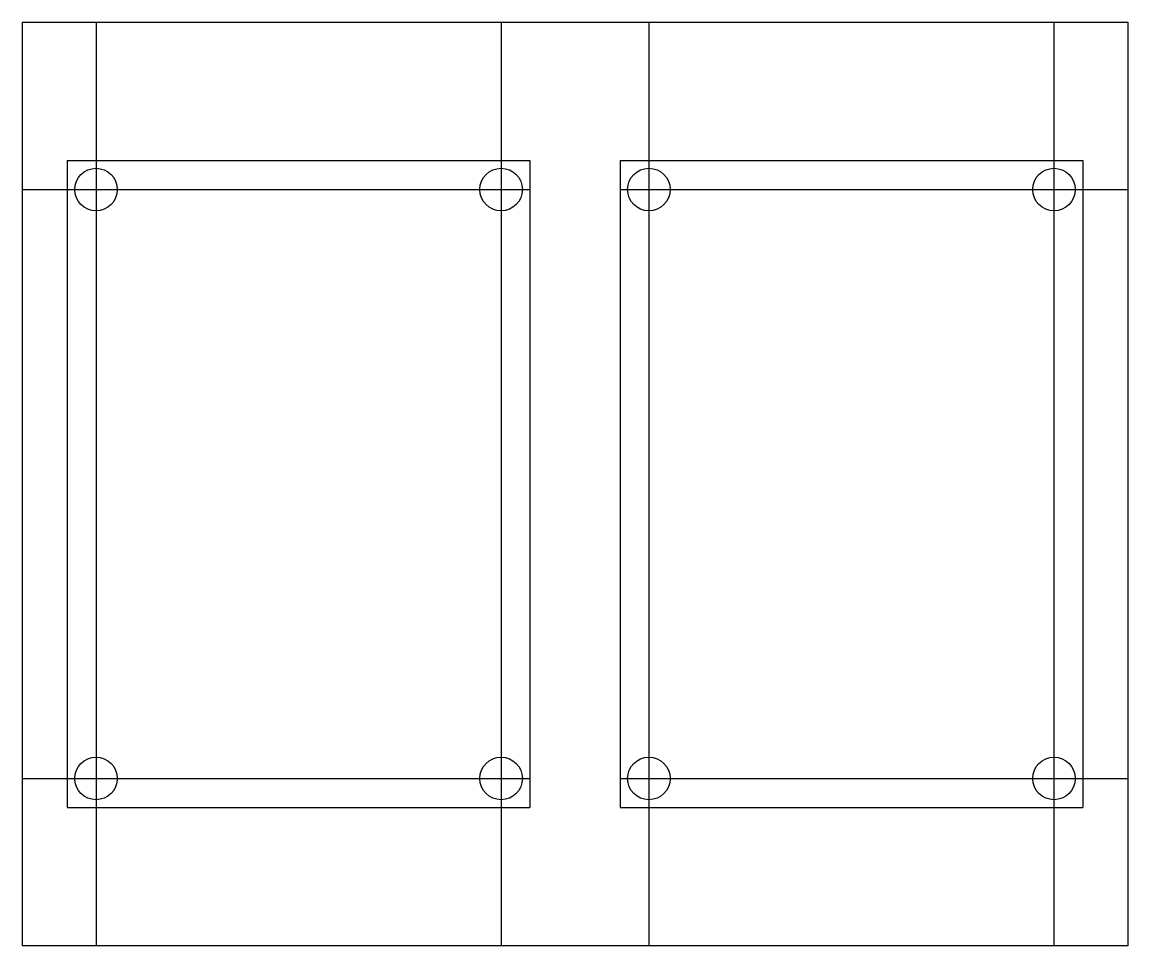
# Model space of a CAD drawing. Header units: inches. Extents: x 0 to 6.01, y 0 to 5.02.
import ezdxf

# ---------------------------------------------------------------- set-up
doc = ezdxf.new("R2010")
doc.units = ezdxf.units.IN
doc.header["$MEASUREMENT"] = 0
doc.layers.get('0').update_dxf_attribs({"lineweight": 25})
doc.layers.add('Hole Guides', color=1, linetype='Continuous', lineweight=25, true_color=0xff0000)
doc.layers.add('Screw Heads', color=2, linetype='Continuous', lineweight=25, true_color=0xffff00)

msp = doc.modelspace()

# ---------------------------------------------------------------- linework, layer by layer
for p, q in [((0, 5.019), (0, 0)), ((0, 5.019), (6.006, 5.019)), ((6.006, 5.019), (6.006, 0)), ((0.2455, 4.2665), (0.2455, 0.7525)), ((0.2455, 4.2665), (2.7575, 4.2665)), ((2.7575, 4.2665), (2.7575, 0.7525)), ((3.2485, 4.2665), (3.2485, 0.7525)), ((3.2485, 4.2665), (5.7605, 4.2665)), ((5.7605, 4.2665), (5.7605, 0.7525)), ((0.2455, 0.7525), (2.7575, 0.7525)), ((3.2485, 0.7525), (5.7605, 0.7525)), ((6.006, 0), (0, 0))]:
    msp.add_line(p, q)
at = {"layer": 'Hole Guides'}
for p, q in [((0.4015, 5.019), (0.4015, 0)), ((2.6015, 5.019), (2.6015, 0)), ((3.4045, 5.019), (3.4045, 0)), ((5.6045, 5.019), (5.6045, 0)), ((0, 4.1095), (2.7575, 4.1095)), ((3.2485, 4.1095), (6.006, 4.1095)), ((0, 0.9095), (2.7575, 0.9095)), ((3.2485, 0.9095), (6.006, 0.9095))]:
    msp.add_line(p, q, dxfattribs=at)
at = {"layer": 'Screw Heads'}
for centre in [(0.4015, 4.1095), (2.6015, 4.1095), (3.4045, 4.1095), (5.6045, 4.1095), (0.4015, 0.9095), (2.6015, 0.9095), (3.4045, 0.9095), (5.6045, 0.9095)]:
    msp.add_circle(centre, 0.1155, dxfattribs=at)

doc.saveas('drawing.dxf')
